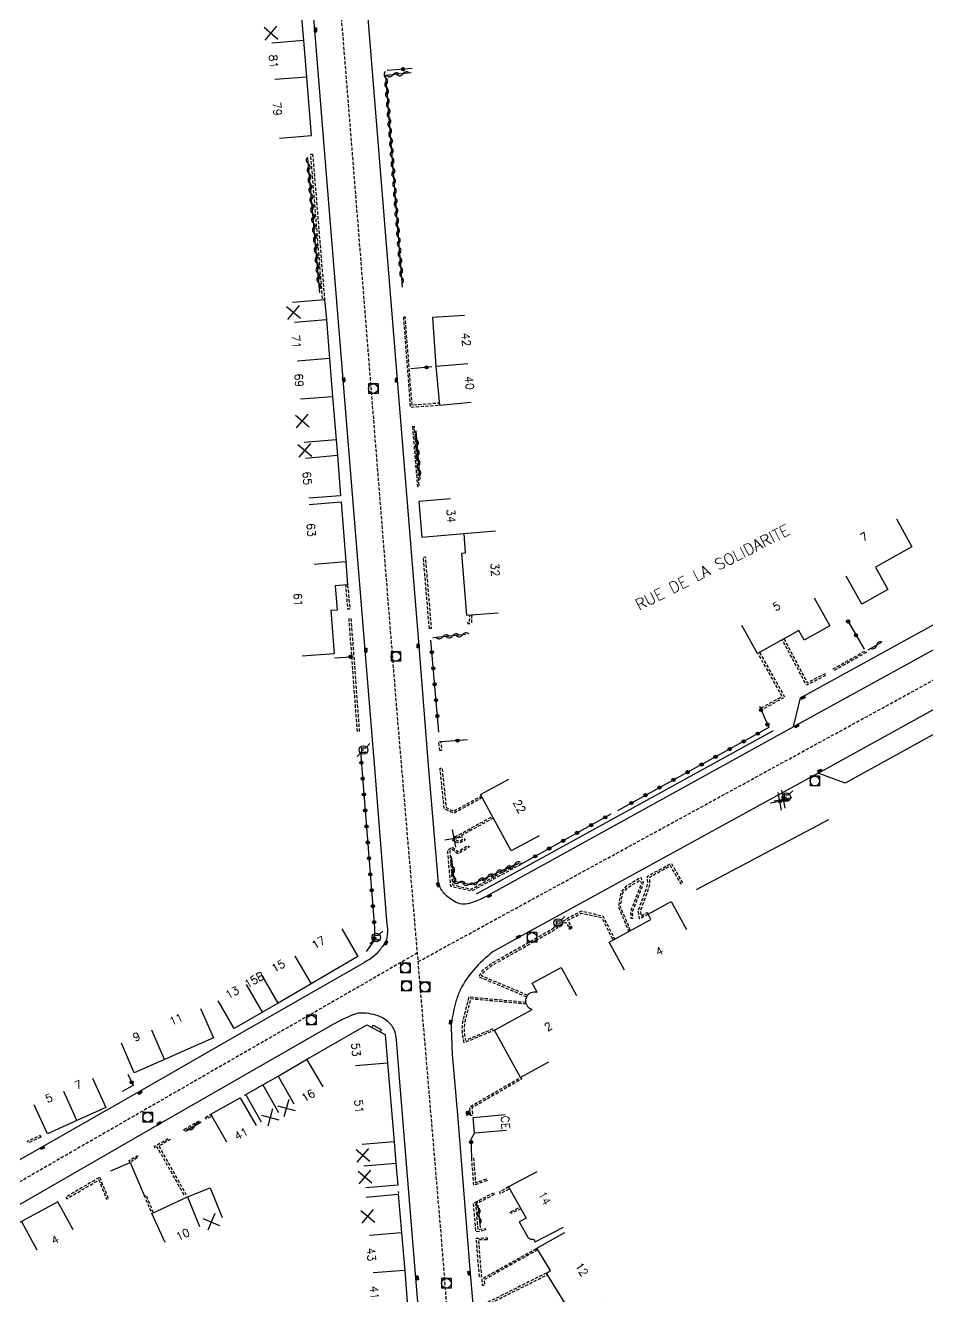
# Model space of a CAD drawing. Header units: millimetres. Extents: x 149999 to 151000, y 127000 to 128000.
# Drawn here: x 150352.8 to 150493.7, y 127594.7 to 127793.1 of the extents above; entities that cross this region are included whole.
import ezdxf
from ezdxf.enums import TextEntityAlignment as Align

# ---------------------------------------------------------------- set-up
doc = ezdxf.new("R2010")
doc.units = ezdxf.units.MM
doc.linetypes.add('DASHED', pattern=[0.75, 0.5, -0.25])
doc.layers.get('0').update_dxf_attribs({"linetype": 'CONTINUOUS'})
for name, color, linetype in [('W0001', 6, 'DASHED'), ('W0008', 7, 'CONTINUOUS'), ('W0017', 7, 'CONTINUOUS'), ('W0100', 7, 'CONTINUOUS'), ('W0112', 1, 'DASHED'), ('W0211', 2, 'CONTINUOUS'), ('W0310', 3, 'CONTINUOUS'), ('W0322', 7, 'CONTINUOUS'), ('W0330', 7, 'CONTINUOUS'), ('W0400', 7, 'CONTINUOUS'), ('W0420', 7, 'CONTINUOUS'), ('W0471', 7, 'CONTINUOUS'), ('W0984', 7, 'CONTINUOUS'), ('W0989', 7, 'CONTINUOUS'), ('W0991', 7, 'CONTINUOUS'), ('W1102', 7, 'CONTINUOUS')]:
    doc.layers.add(name, color=color, linetype=linetype)
doc.styles.get("Standard").update_dxf_attribs({"font": 'romans.shx', "width": 0.85})

# ---------------------------------------------------------------- blocks, each defined once
blk = doc.blocks.new('t310o')
at = {"color": 0, "linetype": 'Continuous'}
for centre, start, end in [((-0.5, 0.38), 216.8699, 323.1304), ((0.5, -0.37), 36.8699, 143.1303)]:
    blk.add_arc(centre, 0.625, start, end, dxfattribs=at)
blk = doc.blocks.new('t322o')
at = {"color": 0, "linetype": 'Continuous'}
for radius in [0.25, 0.15]:
    blk.add_circle((0, 0), radius, dxfattribs=at)
blk = doc.blocks.new('T400')
for p, q in [((-0.15, 0.3), (0.15, 0.3)), ((-0.15, -0.25), (-0.15, 0.3)), ((-0.15, 0.15), (0.15, 0.15)), ((-0.15, 0), (0.15, 0)), ((0.15, 0.3), (0.15, -0.25)), ((-0.15, -0.15), (0.15, -0.15)), ((-0.15, -0.25), (-0.15, -0.3)), ((-0.15, -0.3), (0.15, -0.3)), ((0.15, -0.3), (0.15, -0.25))]:
    blk.add_line(p, q)
blk = doc.blocks.new('t991o')
at = {"color": 0, "linetype": 'Continuous'}
for p, q in [((-1, 1), (1, -1)), ((-1, -1), (1, 1))]:
    blk.add_line(p, q, dxfattribs=at)
blk = doc.blocks.new('T420')
for p, q in [((0.75, 0.75), (-0.75, 0.75)), ((-0.75, 0.75), (-0.75, -0.75)), ((0.75, 0.75), (0.75, -0.75)), ((0.75, -0.75), (-0.75, -0.75))]:
    blk.add_line(p, q)
blk.add_ellipse((0, 0), major_axis=(-0.53, 0.53), ratio=1, start_param=3.926991, end_param=10.210176)
blk = doc.blocks.new('T471')
for p, q in [((-0.333334, 0.333334), (-0.333334, -0.333334)), ((-0.333334, 0.333334), (0.333334, 0.333334)), ((-0.333334, 0), (0, 0)), ((0.500001, 0.500001), (1.000002, 1.000002)), ((-0.500001, -0.500001), (-1.000002, -1.000002)), ((-0.333334, -0.333334), (0.333334, -0.333334))]:
    blk.add_line(p, q)
blk.add_ellipse((0, 0), major_axis=(0.471405, 0.471405), ratio=1, start_param=5.4977871438, end_param=11.780972451)
blk = doc.blocks.new('t330o')
at = {"color": 0, "linetype": 'Continuous'}
for p, q in [((0.25, -0.25), (-0.25, 0.25)), ((-0.25, -0.25), (0.25, 0.25)), ((-0.25, 0.25), (-0.25, -0.25)), ((0.25, 0.25), (-0.25, 0.25)), ((0.25, -0.25), (0.25, 0.25)), ((-0.25, -0.25), (0.25, -0.25)), ((-0.25, -0.25), (-0.25, -0.25))]:
    blk.add_line(p, q, dxfattribs=at)

msp = doc.modelspace()

# ---------------------------------------------------------------- linework, layer by layer
at = {"layer": 'W0001', "flags": 128}
for points in [[(150474.54, 127431.36), (150469.42, 127440.11), (150454.59, 127468.17), (150448.81, 127479.56), (150439.65, 127499.87), (150434.57, 127513.06), (150429.99, 127527.48), (150426.07, 127542.54), (150422.96, 127558.43), (150421.34, 127568.8), (150419.21, 127585.17), (150417.75, 127603.84), (150410.72, 127687.17), (150403.56, 127776.85), (150396.89, 127859.35), (150385.63, 128000)], [(150414.11, 127646.95), (150488.96, 127687.84), (150586.24, 127741.16), (150615.38, 127757.39), (150618.84, 127754.26), (150622.53, 127748.67), (150622.31, 127748.78), (150625.66, 127743.19), (150627.89, 127736.59), (150632.13, 127718.93), (150638.06, 127694.83), (150637.61, 127692.6), (150636.38, 127690.14), (150632.8, 127686.56), (150596.78, 127666.36), (150580.38, 127659.59), (150530.39, 127631.57)], [(150414, 127648.31), (150341.15, 127606.39), (150320.34, 127594.35)]]:
    msp.add_lwpolyline(points, dxfattribs=at)
at = {"layer": 'W0008', "flags": 128}
for points in [[(150472.73, 127683.59), (150424.72, 127657.11), (150423.81, 127656.67, -0.070731), (150421.52, 127655.93, -0.14602), (150420.34, 127656.07, -0.092485), (150418.37, 127657.39, -0.119531), (150417.39, 127658.96, -0.029814), (150417.28, 127659.38, -0.028717), (150417.22, 127659.82), (150415.78, 127676.93), (150414.29, 127696.22), (150410.86, 127737.79), (150406.16, 127796.21), (150404.8, 127812.77), (150403.56, 127828.57), (150402.21, 127844.53), (150397.31, 127906.48), (150396.23, 127919.24), (150394.08, 127944.94), (150390.38, 127991.05), (150389.55, 128000)], [(150395.01, 127827.93), (150397.91, 127792.41), (150399.46, 127773.1), (150402.35, 127737.87), (150405.76, 127695.58), (150407.33, 127676.53), (150409.19, 127653.38), (150409.28, 127652.42, -0.055438), (150409.24, 127650.71, -0.110532), (150408.94, 127649.9, -0.04246), (150407.81, 127648.42, -0.049313), (150406.62, 127647.35, -0.025133), (150406.52, 127647.29, -0.003329), (150405.75, 127646.84), (150384.82, 127634.87), (150370.57, 127626.68), (150355.36, 127617.99), (150339.66, 127609.01)], [(150513.06, 127692.61), (150480.8, 127674.8), (150476.59, 127676.38), (150429.79, 127650.74), (150426.14, 127648.71, 0.025587), (150426.06, 127648.66, 0.007188), (150425.78, 127648.46, 0.054247), (150422.78, 127645.67, 0.060865), (150420.74, 127642.64, 0.049273), (150420.07, 127640.93, 0.026085), (150419.31, 127637.55, 0.046768), (150419.27, 127637.01, 0.007302), (150419.38, 127633.53), (150419.42, 127632.5), (150420.28, 127622.43), (150422.24, 127598.28), (150423.52, 127583.26, 0.000477)], [(150414.68, 127586.43), (150413.75, 127597.55), (150411.19, 127628.83), (150410.73, 127634.74, 0.061493), (150410.46, 127636.08, 0.084638), (150409.98, 127636.96, 0.129483), (150408.2, 127638.33, 0.096175), (150405.26, 127638.93, 0.091778), (150404.29, 127638.77, 0.03269), (150401.79, 127637.65), (150400.88, 127637.17), (150373.68, 127621.55), (150342.73, 127603.75)]]:
    msp.add_lwpolyline(points, format="xyb", dxfattribs=at)
for points in [[(150614.75, 127761.71), (150472.73, 127683.59), (150473.84, 127688.14), (150519.25, 127713.11)], [(150476.59, 127676.38), (150554.93, 127719.64)], [(150406.88, 127636.67), (150407.09, 127637.05), (150408.35, 127636.34), (150408.16, 127635.98)]]:
    msp.add_lwpolyline(points, dxfattribs=at)
at = {"layer": 'W0017', "flags": 128}
msp.add_lwpolyline([(150469.55, 127682.98), (150423.15, 127657.5)], dxfattribs=at)
at = {"layer": 'W0100', "flags": 128}
for points in [[(150392.45, 127775.55), (150397.43, 127775.94), (150396.73, 127785.07), (150396.24, 127790.81), (150396, 127793.82), (150395.79, 127797.26), (150395.28, 127803.69), (150394.92, 127806.89), (150394.13, 127817.68), (150389.14, 127817.31)], [(150394.51, 127749.9), (150399.49, 127750.35), (150399.78, 127747.18), (150400.28, 127741.12), (150400.71, 127735.12), (150401.29, 127728.45), (150401.5, 127725.96), (150402, 127719.71), (150397.02, 127719.31)], [(150421.34, 127747.85), (150416.35, 127747.51), (150416.88, 127739.92), (150417.42, 127733.86), (150422.4, 127734.31)], [(150397.09, 127718.34), (150402.07, 127718.75), (150402.84, 127709.37), (150403.1, 127705.77), (150401.16, 127705.62), (150401.44, 127701.83), (150400.49, 127701.76), (150400.98, 127695.02), (150396, 127694.66)], [(150419.17, 127719.22), (150414.19, 127718.8), (150414.66, 127713.24), (150421.23, 127713.79), (150421.47, 127710.71), (150420.89, 127710.66), (150421.64, 127701.03), (150426.62, 127701.42)], [(150488.8, 127716.1), (150491.23, 127711.73), (150485.51, 127708.54), (150487.45, 127705.05), (150483.39, 127702.79), (150480.96, 127707.16)], [(150475.97, 127703.76), (150478.39, 127699.38), (150474.38, 127697.16), (150473.56, 127698.65), (150467.09, 127695.07), (150464.67, 127699.45)], [(150433.02, 127666.62), (150428.63, 127664.24), (150423.86, 127673.05), (150428.25, 127675.43)], [(150419.87, 127666.38), (150419.72, 127666.47), (150419.47, 127666.01), (150419.62, 127665.93)], [(150419.64, 127665.97), (150419.87, 127666.39)], [(150446.33, 127645.62), (150443.95, 127650.01), (150450.47, 127653.55), (150450.02, 127654.38), (150453.63, 127656.34), (150456.01, 127651.95)], [(150402.2, 127652.06), (150404.71, 127647.73), (150392.25, 127640.48), (150389.78, 127639.06), (150385.36, 127636.52), (150382.87, 127640.85)], [(150438.14, 127652.25), (150438.05, 127652.42), (150437.65, 127652.19), (150437.74, 127652.02), (150438.15, 127652.26)], [(150380.12, 127639.63), (150382.15, 127635.06), (150374.51, 127631.66), (150369.74, 127629.61), (150367.76, 127634.2)], [(150389.67, 127621.87), (150387.19, 127626.21), (150389.84, 127627.72), (150392.25, 127629.09), (150396.58, 127631.64), (150406.12, 127637.08), (150408.95, 127635.56), (150409.32, 127631.11), (150410.36, 127618.81), (150410.63, 127615.45), (150410.92, 127612.03), (150405.94, 127611.61)], [(150363.27, 127628.73), (150365.33, 127624.18), (150360.82, 127622.14), (150356.2, 127620.06), (150354.15, 127624.61)], [(150384.21, 127618.76), (150381.74, 127623.11), (150386.32, 127625.7), (150388.79, 127621.35)], [(150427.91, 127620.6), (150422.93, 127620.16), (150422.71, 127622.62), (150427.69, 127623.06)], [(150366.14, 127614.3), (150369.14, 127615.61), (150371.38, 127610.31)], [(150374.61, 127603.08), (150372.51, 127607.62), (150378.11, 127610.21), (150381.64, 127611.62), (150383.5, 127606.98)], [(150360.21, 127605.05), (150357.82, 127609.44), (150352.16, 127606.36), (150346.55, 127603.2), (150341.93, 127600.59), (150344.39, 127596.24)], [(150405.99, 127610.18), (150410.97, 127610.62), (150411.5, 127604.63), (150412.05, 127598.72), (150412.92, 127586.83), (150414.09, 127578.1), (150414.84, 127572.37), (150415.17, 127569.96), (150411.61, 127569.53), (150413.04, 127559.06), (150413.47, 127557), (150416.71, 127557.68), (150417.9, 127552), (150418.56, 127548.87), (150420.67, 127538.96), (150415.78, 127537.92)], [(150442.86, 127593.73), (150438.6, 127591.11), (150434.14, 127598.33), (150434.8, 127598.74), (150432.66, 127602.21), (150437.03, 127604.64)]]:
    msp.add_lwpolyline(points, dxfattribs=at)
for points in [[(150470.5, 127671.79), (150470.4, 127671.9), (150470.62, 127672.21), (150470.71, 127672.1)], [(150471.32, 127672.33), (150471.18, 127672.51), (150470.88, 127672.31), (150471.02, 127672.11)]]:
    msp.add_lwpolyline(points, close=True, dxfattribs=at)
for points in [[(150434.47, 127631.28), (150430.09, 127628.87), (150426.03, 127636.24), (150431.89, 127639.47), (150431.74, 127639.54, -0.064308), (150431.47, 127639.68, -0.068976), (150431.26, 127639.88, -0.069413), (150431.01, 127640.31, -0.081356), (150430.91, 127640.73, -0.090529), (150430.97, 127641.22, -0.090662), (150431.19, 127641.66, -0.055881), (150431.49, 127641.98, -0.079108), (150431.76, 127642.13, -0.059249), (150432.19, 127642.25, -0.074796), (150432.54, 127642.24, -0.19438), (150432.64, 127642.18, 0.926811), (150432.67, 127642.21), (150431.93, 127643.59), (150436.43, 127646.03), (150438.82, 127641.64)], [(150432.66, 127614.11), (150428.24, 127611.77), (150430.96, 127606.91), (150429.91, 127606.32), (150431.25, 127603.92, 0.07127), (150431.34, 127603.81, 0.060835), (150431.48, 127603.7, 0.104892), (150431.77, 127603.6, 0.131737), (150432.02, 127603.64), (150432.14, 127603.69), (150432.39, 127603.2), (150436.83, 127605.51)]]:
    msp.add_lwpolyline(points, format="xyb", dxfattribs=at)
at = {"layer": 'W0112', "flags": 128}
for points in [[(150397.63, 127773.06), (150399.49, 127750.35), (150399.19, 127750.33), (150397.33, 127773.03)], [(150411.8, 127747.59), (150412.88, 127733.51), (150417.42, 127733.86), (150417.4, 127734.16), (150413.16, 127733.83), (150412.09, 127747.61)], [(150413.22, 127730.47), (150413.99, 127721.16), (150414.28, 127721.18), (150413.52, 127730.49)], [(150415.86, 127698.94), (150414.92, 127710.13), (150415.22, 127710.16), (150416.15, 127698.96)], [(150403.61, 127700.55), (150404.92, 127682.89), (150404.62, 127682.87), (150403.31, 127700.53)], [(150484.1, 127695.24), (150479.06, 127692.4), (150478.92, 127692.66), (150483.96, 127695.5)], [(150417.47, 127679.91), (150417.34, 127681.32), (150417.64, 127681.35), (150417.77, 127679.94)], [(150430.21, 127662.17), (150422.43, 127657.95), (150419.2, 127658.7), (150418.72, 127664.34), (150419.42, 127664.86), (150420.32, 127664.14), (150421.91, 127665.09), (150422.07, 127664.83), (150420.29, 127663.77), (150419.41, 127664.48), (150419.04, 127664.19), (150419.48, 127658.95), (150422.38, 127658.27), (150430.07, 127662.44)], [(150450.02, 127654.38), (150448.7, 127653.61), (150448.49, 127654.91), (150449.71, 127658.2), (150449.96, 127659.13), (150449.92, 127660.28), (150453.63, 127662.32), (150455.43, 127659.2), (150455.18, 127659.05), (150453.51, 127661.92), (150450.23, 127660.1), (150450.27, 127659.1), (150450, 127658.11), (150448.79, 127654.88), (150448.93, 127654.09), (150449.87, 127654.64)], [(150422.32, 127622.88), (150422.18, 127624.28), (150430.09, 127628.87), (150430.24, 127628.61), (150422.5, 127624.12), (150422.62, 127622.91)], [(150380.88, 127622.63), (150381.74, 127623.11), (150381.89, 127622.84), (150381.02, 127622.37)], [(150377.54, 127620.76), (150380.01, 127622.15), (150380.16, 127621.89), (150377.69, 127620.5)], [(150355.19, 127619.56), (150353.21, 127618.63), (150353.09, 127618.9), (150355.06, 127619.83)], [(150373.61, 127618.15), (150377.85, 127610.62), (150377.59, 127610.47), (150373.35, 127618), (150373.05, 127617.83), (150372.9, 127618.09), (150375.18, 127619.4), (150375.33, 127619.14)], [(150369.1, 127615.59), (150368.97, 127615.9), (150370.23, 127616.64), (150370.38, 127616.38), (150369.35, 127615.78), (150369.38, 127615.71)], [(150424.87, 127612.78), (150422.8, 127612), (150422.47, 127616.27), (150422.77, 127616.29), (150423.07, 127612.42), (150424.77, 127613.06)], [(150365.73, 127609.98), (150364.39, 127613.3), (150359.09, 127610.18), (150359.24, 127609.92), (150364.24, 127612.86), (150365.45, 127609.86)], [(150428.24, 127611.77), (150426.79, 127611), (150426.93, 127610.74), (150428.38, 127611.51)], [(150426, 127610.59), (150423.07, 127609.06), (150423.41, 127605.09), (150424.59, 127605.29), (150424.64, 127605), (150423.14, 127604.73), (150422.76, 127609.23), (150425.86, 127610.86)], [(150424.88, 127603.51), (150423.52, 127603.49), (150423.98, 127597.72), (150423.68, 127597.7), (150423.19, 127603.78), (150424.87, 127603.81)]]:
    msp.add_lwpolyline(points, close=True, dxfattribs=at)
for points in [[(150403.1, 127705.77), (150403.45, 127702.01), (150403.15, 127701.98), (150402.81, 127705.74)], [(150422.48, 127701.1), (150422.44, 127699.92), (150422.02, 127699.66), (150421.87, 127699.92), (150422.15, 127700.09), (150422.18, 127701.07)], [(150471.24, 127697.36), (150474.88, 127690.5), (150477.65, 127691.93), (150477.79, 127691.66), (150474.76, 127690.1), (150470.98, 127697.22)], [(150467.42, 127695.26), (150471.37, 127688.25), (150467.66, 127686.22), (150467.52, 127686.48), (150470.96, 127688.37), (150467.16, 127695.11)], [(150424.12, 127672.56), (150419.64, 127670.1), (150418.19, 127670.83), (150417.53, 127677.15), (150417.83, 127677.18), (150418.47, 127671.02), (150419.63, 127670.44), (150423.98, 127672.82)], [(150425.85, 127669.37), (150420.21, 127666.26), (150420.01, 127665.96), (150420.49, 127665.75), (150421.31, 127666.18), (150421.45, 127665.91), (150420.5, 127665.42), (150419.55, 127665.84), (150420, 127666.49), (150425.71, 127669.64)], [(150447.24, 127651.8), (150446.95, 127652.57), (150445.66, 127655.58), (150446.09, 127657.69), (150446.84, 127658.54), (150448.77, 127659.66), (150448.99, 127659.2), (150447.28, 127654.8), (150447.34, 127653.74), (150447.64, 127653.75), (150447.59, 127654.76), (150449.31, 127659.21), (150448.91, 127660.08), (150446.65, 127658.77), (150445.81, 127657.83), (150445.35, 127655.55), (150446.67, 127652.45), (150446.98, 127651.66)], [(150387, 127626.09), (150387.19, 127626.21)], [(150410.98, 127611.04), (150411.02, 127610.73)], [(150372.78, 127607.74), (150371.66, 127610.43), (150371.38, 127610.31), (150372.51, 127607.62)], [(150430.16, 127608.34), (150428.58, 127607.6), (150428.45, 127607.88), (150430.02, 127608.6)], [(150432.77, 127601.93), (150424.4, 127597.27), (150424.46, 127596.41), (150424.16, 127596.39), (150424.09, 127597.44), (150432.66, 127602.21)], [(150434.14, 127598.33), (150424.39, 127593.45), (150424.86, 127587.39), (150425.16, 127587.41), (150424.7, 127593.27), (150434.3, 127598.07)]]:
    msp.add_lwpolyline(points, dxfattribs=at)
for points in [[(150431.05, 127641.44), (150423.59, 127644.57), (150423.95, 127645.25, -0.085955), (150424.23, 127645.6, -0.024634), (150425.18, 127646.38, -0.012025), (150425.57, 127646.66, -0.019428), (150425.83, 127646.83), (150435.53, 127652.33), (150435.99, 127652.84), (150437.1, 127653.5), (150437.07, 127653.55), (150439.57, 127654.86), (150442.94, 127654.11), (150444.79, 127650.47)], [(150431.22, 127641.7), (150424.01, 127644.72), (150424.22, 127645.11, -0.085955), (150424.43, 127645.38, -0.024634), (150425.36, 127646.14, -0.012025), (150425.73, 127646.41, -0.019428), (150425.98, 127646.56), (150435.72, 127652.09), (150436.18, 127652.6), (150437.08, 127653.14), (150437.55, 127652.5), (150437.92, 127652.61), (150437.48, 127653.42), (150439.61, 127654.54), (150442.74, 127653.85), (150444.53, 127650.33)], [(150431, 127640.32), (150422.3, 127641.13, 0.000409), (150422.19, 127640.7, 0.000659), (150421.97, 127639.81, 0.000299), (150421.47, 127637.85, 0.060827), (150421.3, 127636.46, 0.05424), (150421.47, 127634.9), (150421.51, 127634.69), (150425.91, 127636.52), (150426.03, 127636.24), (150421.3, 127634.28), (150421.18, 127634.83, -0.05424), (150421, 127636.47, -0.060827), (150421.18, 127637.92, -0.000299), (150421.67, 127639.88, -0.000659), (150421.9, 127640.77, -0.000646), (150422.07, 127641.45, -0.368227), (150422.07, 127641.45), (150430.92, 127640.63)]]:
    msp.add_lwpolyline(points, format="xyb", dxfattribs=at)
at = {"layer": 'W0211', "flags": 128}
msp.add_lwpolyline([(150457.56, 127658.22), (150478.22, 127669.16)], dxfattribs=at)
at = {"layer": 'W0310', "flags": 128}
for points in [[(150413.02, 127785.71), (150409.03, 127785.33), (150411.63, 127752.28)], [(150396.85, 127772.43), (150398.71, 127751.37)], [(150413.75, 127729.86), (150414.35, 127722.26)], [(150421.58, 127698.05), (150416.38, 127697.5)], [(150486.36, 127696.74), (150484.35, 127695.57)], [(150429.46, 127662.19), (150422.33, 127658.97), (150419.78, 127659.45), (150419.34, 127663.36)], [(150377.8, 127620.47), (150380.09, 127621.82)], [(150423.45, 127608.92), (150423.77, 127605.44)]]:
    msp.add_lwpolyline(points, dxfattribs=at)
at = {"layer": 'W0322', "flags": 128}
for points in [[(150413.2, 127786.41), (150409.26, 127786.11)], [(150416.23, 127739.83), (150412.94, 127739.53)], [(150481.24, 127700.08), (150483.74, 127695.74)], [(150417.32, 127682.8), (150416.09, 127697.15)], [(150401.05, 127694.4), (150403.69, 127694.57)], [(150467.4, 127686.84), (150468.88, 127683.5), (150445.22, 127670.52)], [(150421.81, 127681.58), (150417.76, 127681.26)], [(150405.1, 127679.73), (150407.31, 127652.24), (150407.23, 127650.27), (150405.99, 127648.51)], [(150444.18, 127669.97), (150430.21, 127662.17)], [(150368.76, 127629.4), (150369.59, 127627.61), (150367.88, 127626.67)], [(150422.47, 127616.27), (150422.37, 127619.25), (150422.93, 127620.16)]]:
    msp.add_lwpolyline(points, dxfattribs=at)
at = {"layer": 'W1102'}
for p, q in [((150396.24, 127790.81), (150391.26, 127790.39)), ((150396.73, 127785.07), (150391.74, 127784.69)), ((150399.78, 127747.18), (150394.8, 127746.77)), ((150400.28, 127741.12), (150395.29, 127740.71)), ((150416.88, 127739.92), (150421.86, 127740.37)), ((150400.71, 127735.12), (150395.72, 127734.76)), ((150401.29, 127728.45), (150396.31, 127728.02)), ((150401.5, 127725.96), (150396.52, 127725.54)), ((150421.23, 127713.79), (150426.21, 127714.21)), ((150402.84, 127709.37), (150397.85, 127708.96)), ((150397.43, 127643.5), (150394.92, 127647.82)), ((150392.25, 127640.48), (150389.73, 127644.8)), ((150389.78, 127639.06), (150387.28, 127643.39)), ((150374.51, 127631.66), (150372.54, 127636.26)), ((150396.69, 127631.7), (150399.22, 127627.39)), ((150409.32, 127631.11), (150404.33, 127630.68)), ((150392.25, 127629.09), (150394.72, 127624.75)), ((150389.84, 127627.72), (150392.32, 127623.38)), ((150360.82, 127622.14), (150358.76, 127626.7)), ((150410.36, 127618.81), (150405.38, 127618.4)), ((150410.63, 127615.45), (150405.65, 127615.04)), ((150378.11, 127610.21), (150379.97, 127605.57)), ((150352.16, 127606.36), (150354.55, 127601.97)), ((150411.5, 127604.63), (150406.52, 127604.17)), ((150412.05, 127598.72), (150407.06, 127598.35))]:
    msp.add_line(p, q, dxfattribs=at)

# ---------------------------------------------------------------- block references
at = {"layer": 'W0310'}
for p, rotation in [((150409.06, 127784.94), 274.5049742201253), ((150410.19, 127785.44), 185.4089943558299), ((150411.75, 127785.59), 185.4089943558299), ((150409.18, 127783.39), 274.5049742201253), ((150409.3, 127781.83), 274.5049742201253), ((150409.43, 127780.28), 274.5049742201253), ((150409.55, 127778.72), 274.5049742201253), ((150409.67, 127777.17), 274.5049742201253), ((150409.79, 127775.61), 274.5049742201253), ((150409.92, 127774.06), 274.5049742201253), ((150396.93, 127771.57), 275.0525637680779), ((150410.04, 127772.5), 274.5049742201253), ((150410.16, 127770.95), 274.5049742201253), ((150397.07, 127770.02), 275.0525637680779), ((150410.28, 127769.39), 274.5049742201253), ((150397.2, 127768.47), 275.0525637680779), ((150397.34, 127766.91), 275.0525637680779), ((150410.41, 127767.84), 274.5049742201253), ((150397.48, 127765.36), 275.0525637680779), ((150410.53, 127766.28), 274.5049742201253), ((150397.61, 127763.8), 275.0525637680779), ((150410.65, 127764.73), 274.5049742201253), ((150410.77, 127763.17), 274.5049742201253), ((150397.75, 127762.25), 275.0525637680779), ((150410.9, 127761.62), 274.5049742201253), ((150397.89, 127760.7), 275.0525637680779), ((150398.03, 127759.14), 275.0525637680779), ((150411.02, 127760.06), 274.5049742201253), ((150398.16, 127757.59), 275.0525637680779), ((150411.14, 127758.51), 274.5049742201253), ((150411.26, 127756.95), 274.5049742201253), ((150398.3, 127756.03), 275.0525637680779), ((150411.39, 127755.39), 274.5049742201253), ((150398.44, 127754.48), 275.0525637680779), ((150398.58, 127752.93), 275.0525637680779), ((150411.51, 127753.84), 274.5049742201253), ((150413.86, 127728.48), 274.5088997215151), ((150413.98, 127726.92), 274.5088997215151), ((150414.1, 127725.37), 274.5088997215151), ((150414.22, 127723.81), 274.5088997215151), ((150421.04, 127697.99), 186.1160799686526), ((150417.94, 127697.66), 186.1160799686526), ((150419.49, 127697.83), 186.1160799686526), ((150485.7, 127696.36), 210.2184301022015), ((150419.51, 127661.81), 96.50299578837914), ((150429.18, 127662.06), 204.2766735410809), ((150419.69, 127660.26), 96.50299578837914), ((150424.92, 127660.14), 204.2766735410809), ((150426.34, 127660.78), 204.2766735410809), ((150427.76, 127661.42), 204.2766735410809), ((150420.52, 127659.32), 169.357535046068), ((150422.05, 127659.03), 169.357535046068), ((150423.49, 127659.5), 204.2766735410809), ((150379.14, 127621.26), 30.50641562468355), ((150423.49, 127608.54), 275.1209540761332), ((150423.63, 127606.99), 275.1209540761332)]:
    msp.add_blockref('t310o', p, dxfattribs=dict(at, rotation=rotation))
at = {"layer": 'W0322'}
for p, rotation in [((150411.75, 127786.3), 184.2525298675891), ((150415.43, 127739.76), 185.2431863426653), ((150481.25, 127700.07), 299.8915252489119), ((150482.49, 127697.91), 299.8915252489119), ((150403.55, 127694.56), 3.684665046674454), ((150416.25, 127695.25), 94.89827144343126), ((150416.47, 127692.76), 94.89827144343126), ((150416.68, 127690.27), 94.89827144343126), ((150416.89, 127687.78), 94.89827144343126), ((150467.66, 127686.25), 293.8973029671555), ((150417.11, 127685.29), 94.89827144343126), ((150467.14, 127682.54), 208.7396003115424), ((150468.67, 127683.97), 293.8973029671555), ((150420.25, 127681.46), 184.5239561816585), ((150462.76, 127680.14), 208.7396003115424), ((150464.95, 127681.34), 208.7396003115424), ((150460.56, 127678.94), 208.7396003115424), ((150405.24, 127678.03), 274.5958044109291), ((150456.18, 127676.53), 208.7396003115424), ((150458.37, 127677.73), 208.7396003115424), ((150405.44, 127675.54), 274.5958044109291), ((150453.99, 127675.33), 208.7396003115424), ((150405.64, 127673.05), 274.5958044109291), ((150449.6, 127672.93), 208.7396003115424), ((150451.8, 127674.13), 208.7396003115424), ((150405.84, 127670.56), 274.5958044109291), ((150447.41, 127671.72), 208.7396003115424), ((150441.13, 127668.27), 209.1785192971745), ((150443.31, 127669.48), 209.1785192971745), ((150406.04, 127668.07), 274.5958044109291), ((150438.94, 127667.05), 209.1785192971745), ((150406.24, 127665.57), 274.5958044109291), ((150434.58, 127664.61), 209.1785192971745), ((150436.76, 127665.83), 209.1785192971745), ((150406.44, 127663.08), 274.5958044109291), ((150432.39, 127663.39), 209.1785192971745), ((150406.64, 127660.59), 274.5958044109291), ((150406.84, 127658.1), 274.5958044109291), ((150407.04, 127655.61), 274.5958044109291), ((150407.24, 127653.11), 274.5958044109291), ((150407.24, 127650.62), 267.5750561492703), ((150369.36, 127628.11), 294.8324238918651), ((150422.39, 127618.77), 91.95354738898642)]:
    msp.add_blockref('t322o', p, dxfattribs=dict(at, rotation=rotation))
at = {"layer": 'W0330', "rotation": 200.1114899999999}
msp.add_blockref('t330o', (150421.88, 127623.28), dxfattribs=at)
at = {"layer": 'W0400'}
for p, rotation in [((150398.06, 127792.45), 359.96724), ((150402.48, 127737.84), 4.902813722592487), ((150410.7, 127737.73), 179.96724), ((150414.11, 127696.23), 179.96724), ((150405.93, 127695.59), 359.96724), ((150474.22, 127688.18), 290.1114899999999), ((150473.26, 127683.75), 121.0566767700355), ((150476.81, 127676.75), 290.1114899999999), ((150417.23, 127658.99), 20.11148999999995), ((150425.25, 127657.23), 121.3690668627301), ((150429.75, 127650.81), 300.6205563055594), ((150409.07, 127649.84), 148.9189303333969), ((150419.18, 127637.5), 354.8940913796131), ((150370.69, 127626.52), 123.1025269209116), ((150373.63, 127621.7), 302.5050977963654), ((150355.44, 127617.86), 290.1114899999999), ((150413.96, 127597.56), 185.964825608416), ((150422.07, 127598.31), 7.574075689562188)]:
    msp.add_blockref('T400', p, dxfattribs=dict(at, rotation=rotation))
at = {"layer": 'W0420', "rotation": 359.96724}
for p in [(150407.09, 127736.44), (150410.62, 127694.6), (150476.06, 127675.17), (150431.88, 127650.73), (150412.12, 127645.96), (150412.28, 127643.14), (150415.16, 127642.99), (150397.43, 127637.82), (150371.87, 127622.66), (150418.5, 127596.73)]:
    msp.add_blockref('T420', p, dxfattribs=at)
at = {"layer": 'W0471', "rotation": 359.96724}
for p in [(150405.58, 127680), (150471.61, 127672.64), (150435.99, 127652.99), (150407.57, 127650.73)]:
    msp.add_blockref('T471', p, dxfattribs=at)
at = {"layer": 'W0991'}
for p, rotation in [((150391.14, 127791.93), 4.621823252295032), ((150394.66, 127748.32), 5.216806809359994), ((150396.02, 127731.37), 5.03259507068355), ((150396.42, 127726.79), 5.032595069517138), ((150470.55, 127671.99), 325.3171173213658), ((150471.1, 127672.32), 325.3171173213658), ((150419.67, 127666.2), 325.3171173213658), ((150393.53, 127624.07), 299.6581456587572), ((150391, 127622.62), 299.7175498009459), ((150405.51, 127616.71), 4.66362157311708), ((150405.8, 127613.32), 4.789119149982588), ((150381.8, 127606.3), 291.8487916969081), ((150406.25, 127607.18), 5.017579948088211)]:
    msp.add_blockref('t991o', p, dxfattribs=dict(at, rotation=rotation))

# ---------------------------------------------------------------- texts
at = {"layer": 'W0984'}
for s, rotation, p in [('81', 274.8491, (150391.5, 127787.53)), ('79', 274.4153, (150392.1, 127780.11)), ('71', 274.6895, (150395.05, 127743.74)), ('42', 275.1132, (150421.6, 127744.08)), ('69', 274.6895, (150395.51, 127737.73)), ('40', 275.1132, (150422.13, 127737.31)), ('65', 274.5802, (150396.77, 127722.43)), ('34', 274.8127, (150419.26, 127716.55)), ('63', 274.6794, (150397.41, 127714.36)), ('7', 29.0917, (150483.75, 127713.29)), ('32', 274.4615, (150426.13, 127708.15)), ('61', 274.2364, (150395.35, 127703.46)), ('5', 28.8955, (150470.09, 127702.44)), ('22', 298.4421, (150429.94, 127671.17)), ('17', 30.1947, (150398.53, 127649.92)), ('4', 28.4951, (150451.79, 127648.58)), ('15', 30.1947, (150392.27, 127646.28)), ('15B', 30.1947, (150388.51, 127644.1)), ('13', 29.938, (150385.08, 127642.12)), ('11', 23.9646, (150376.31, 127637.94)), ('2', 28.8428, (150434.42, 127636.81)), ('9', 23.2645, (150370.14, 127635.23)), ('53', 275.3751, (150404.39, 127633.21)), ('7', 24.3172, (150361.02, 127627.71)), ('16', 30.4136, (150396.92, 127626.04)), ('5', 24.2916, (150356.45, 127625.65)), ('51', 274.852, (150404.87, 127624.36)), ('CE', 275.0596, (150427.73, 127621.83)), ('41', 29.5518, (150386.5, 127620.05)), ('14', 297.4718, (150433.85, 127610.01)), ('10', 24.8074, (150377.35, 127604.35)), ('4', 28.5727, (150357.4, 127603.52)), ('43', 275.3338, (150406.79, 127601.24)), ('12', 301.6893, (150439.67, 127598.9)), ('41', 274.2062, (150407.29, 127595.29))]:
    msp.add_text(s, height=1.25, rotation=rotation, dxfattribs=at).set_placement(p, align=Align.MIDDLE)
at = {"layer": 'W0989'}
msp.add_text('RUE DE LA SOLIDARITE', height=1.75, rotation=26.8637, dxfattribs=at).set_placement((150460.08, 127708.52), align=Align.MIDDLE)

doc.saveas('drawing.dxf')
